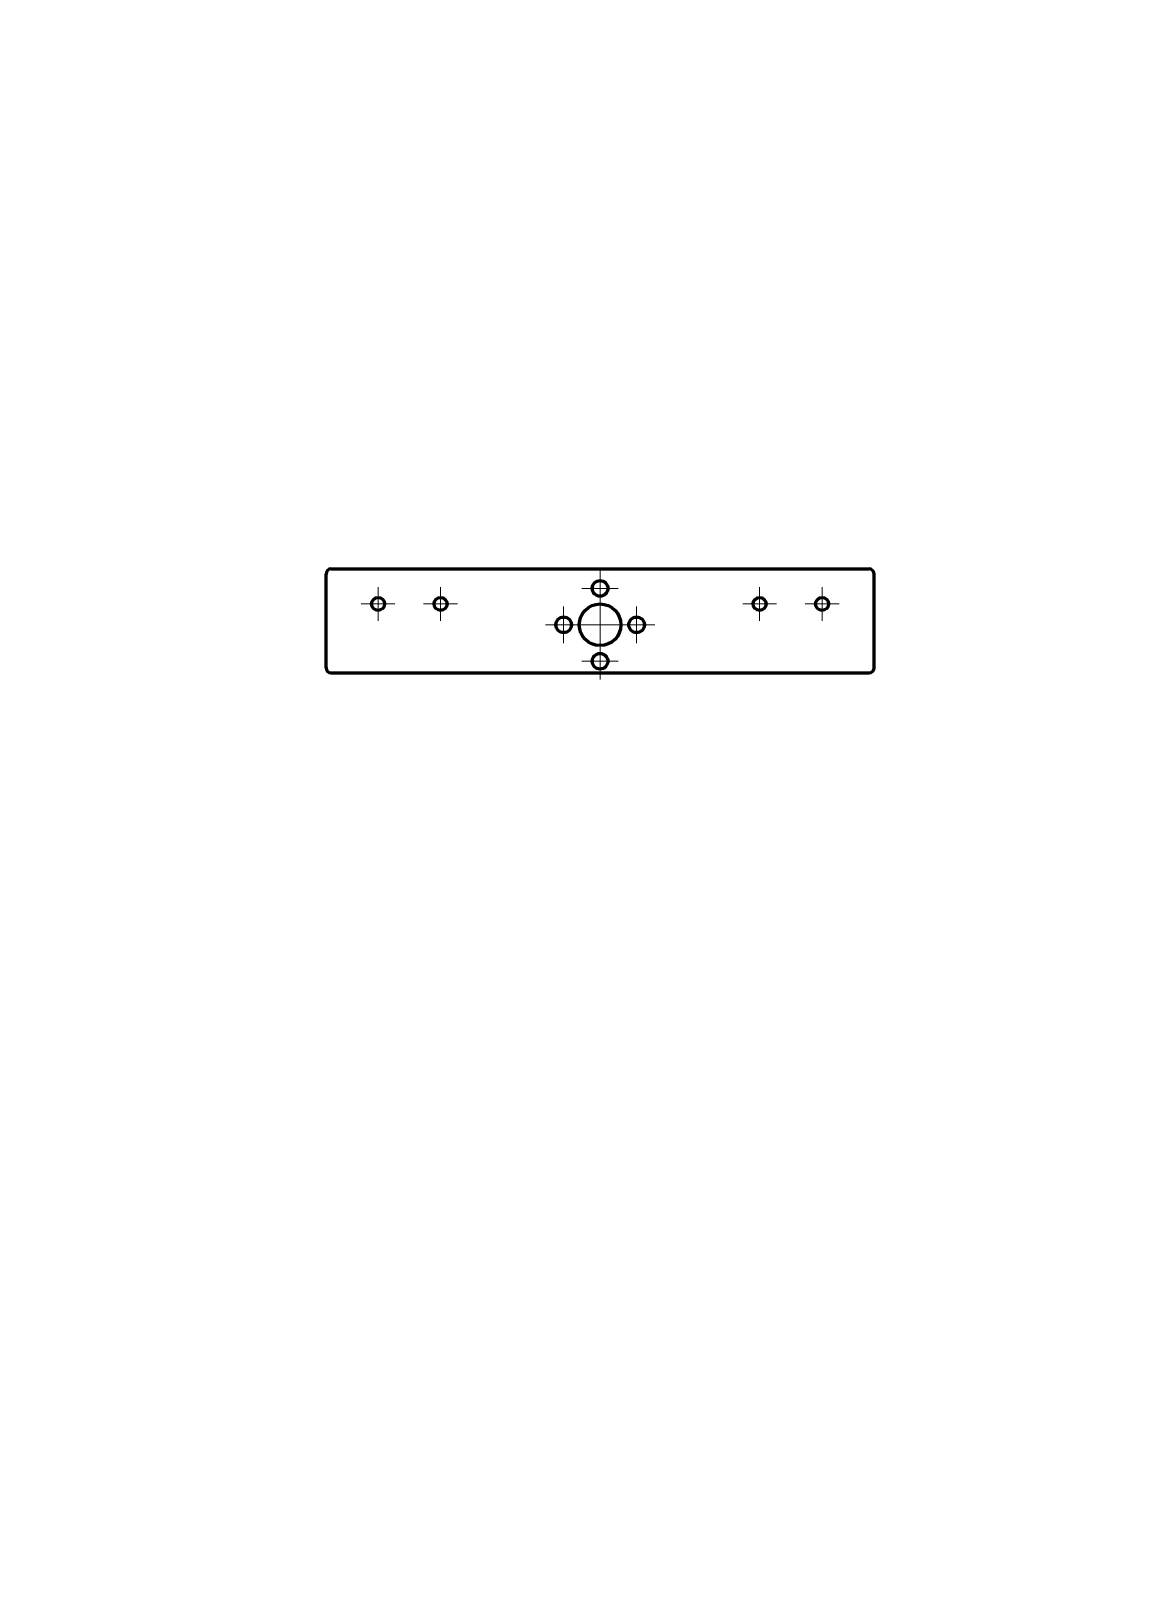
# Model space of a CAD drawing. Header units: millimetres. Extents: x 0 to 210, y 0 to 297.
import ezdxf

# ---------------------------------------------------------------- set-up
doc = ezdxf.new("R2010")
doc.units = ezdxf.units.MM
doc.linetypes.add('K5LT_AXLED', pattern=[12, 7.5, -1.5, 1.5, -1.5])
doc.linetypes.add('K5LT_BASIC', pattern=[0])
doc.layers.add('Системный слой', color=7, linetype='Continuous')

# ---------------------------------------------------------------- blocks, each defined once
blk = doc.blocks.new('U0')
at = {"layer": 'Системный слой', "color": 30, "linetype": 'K5LT_AXLED', "lineweight": 18, "true_color": 0xff8000}
for q in [(66.69, 190.17), (63.44, 186.92), (69.94, 186.92), (66.69, 183.67)]:
    blk.add_line((66.69, 186.92), q, dxfattribs=at)
blk = doc.blocks.new('U1')
at = {"layer": 'Системный слой', "color": 30, "linetype": 'K5LT_AXLED', "lineweight": 18, "true_color": 0xff8000}
for q in [(78.69, 190.17), (75.44, 186.92), (81.94, 186.92), (78.69, 183.67)]:
    blk.add_line((78.69, 186.92), q, dxfattribs=at)
blk = doc.blocks.new('U2')
at = {"layer": 'Системный слой', "color": 30, "linetype": 'K5LT_AXLED', "lineweight": 18, "true_color": 0xff8000}
for q in [(102.34, 186.42), (98.84, 182.92), (105.84, 182.92), (102.34, 179.42)]:
    blk.add_line((102.34, 182.92), q, dxfattribs=at)
blk = doc.blocks.new('U3')
at = {"layer": 'Системный слой', "color": 30, "linetype": 'K5LT_AXLED', "lineweight": 18, "true_color": 0xff8000}
for q in [(109.34, 179.42), (105.84, 175.92), (112.84, 175.92), (109.34, 172.42)]:
    blk.add_line((109.34, 175.92), q, dxfattribs=at)
blk = doc.blocks.new('U4')
at = {"layer": 'Системный слой', "color": 30, "linetype": 'K5LT_AXLED', "lineweight": 18, "true_color": 0xff8000}
for q in [(109.34, 188.92), (103.34, 182.92), (115.34, 182.92), (109.34, 176.92)]:
    blk.add_line((109.34, 182.92), q, dxfattribs=at)
blk = doc.blocks.new('U5')
at = {"layer": 'Системный слой', "color": 30, "linetype": 'K5LT_AXLED', "lineweight": 18, "true_color": 0xff8000}
for q in [(109.34, 193.42), (105.84, 189.92), (112.84, 189.92), (109.34, 186.42)]:
    blk.add_line((109.34, 189.92), q, dxfattribs=at)
blk = doc.blocks.new('U6')
at = {"layer": 'Системный слой', "color": 30, "linetype": 'K5LT_AXLED', "lineweight": 18, "true_color": 0xff8000}
for q in [(116.34, 186.42), (112.84, 182.92), (119.84, 182.92), (116.34, 179.42)]:
    blk.add_line((116.34, 182.92), q, dxfattribs=at)
blk = doc.blocks.new('U7')
at = {"layer": 'Системный слой', "color": 30, "linetype": 'K5LT_AXLED', "lineweight": 18, "true_color": 0xff8000}
for q in [(139.99, 190.17), (136.74, 186.92), (143.24, 186.92), (139.99, 183.67)]:
    blk.add_line((139.99, 186.92), q, dxfattribs=at)
blk = doc.blocks.new('U8')
at = {"layer": 'Системный слой', "color": 30, "linetype": 'K5LT_AXLED', "lineweight": 18, "true_color": 0xff8000}
for q in [(151.99, 190.17), (148.74, 186.92), (155.24, 186.92), (151.99, 183.67)]:
    blk.add_line((151.99, 186.92), q, dxfattribs=at)

msp = doc.modelspace()

# ---------------------------------------------------------------- linework, layer by layer
at = {"layer": 'Системный слой', "color": 150, "linetype": 'K5LT_BASIC', "lineweight": 60, "true_color": 0x0080ff}
for p, q in [((57.69, 193.67), (92.69, 193.67)), ((92.69, 193.67), (97.09, 193.67)), ((97.09, 193.67), (121.59, 193.67)), ((121.59, 193.67), (125.99, 193.67)), ((125.99, 193.67), (160.99, 193.67)), ((56.69, 174.67), (56.69, 192.67)), ((161.99, 174.67), (161.99, 192.67)), ((57.69, 173.67), (92.69, 173.67)), ((92.69, 173.67), (97.09, 173.67)), ((97.09, 173.67), (121.59, 173.67)), ((121.59, 173.67), (125.99, 173.67)), ((125.99, 173.67), (160.99, 173.67))]:
    msp.add_line(p, q, dxfattribs=at)
for centre, radius in [((109.34, 189.92), 1.5), ((66.69, 186.92), 1.25), ((78.69, 186.92), 1.25), ((139.99, 186.92), 1.25), ((151.99, 186.92), 1.25), ((102.34, 182.92), 1.5), ((109.34, 182.92), 4), ((116.34, 182.92), 1.5), ((109.34, 175.92), 1.5)]:
    msp.add_circle(centre, radius, dxfattribs=at)
for centre, start, end in [((57.69, 192.67), 90, 180), ((160.99, 192.67), 0, 90), ((57.69, 174.67), 180, 270), ((160.99, 174.67), 270, 0)]:
    msp.add_arc(centre, 1, start, end, dxfattribs=at)

# ---------------------------------------------------------------- block references
at = {"layer": 'Системный слой'}
for name in ['U5', 'U0', 'U1', 'U7', 'U8', 'U4', 'U2', 'U6', 'U3']:
    msp.add_blockref(name, (0, 0), dxfattribs=at)

doc.saveas('drawing.dxf')
